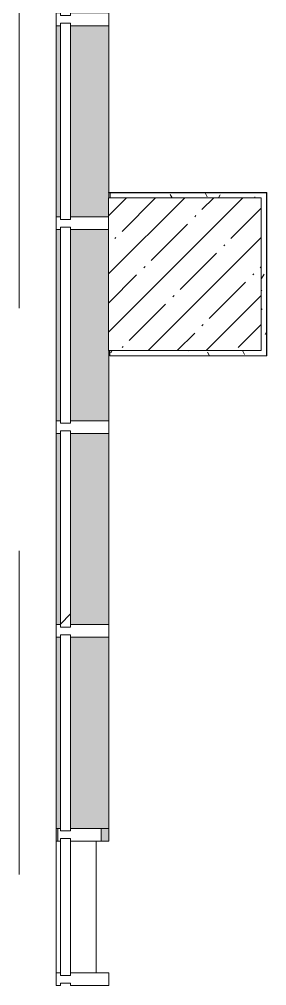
# Model space of a CAD drawing. Header units: millimetres. Extents: x -625 to 415037, y -3642 to 102118.
# Drawn here: x 152482 to 153453, y 15357 to 19149 of the extents above; entities that cross this region are included whole.
import ezdxf

# ---------------------------------------------------------------- set-up
doc = ezdxf.new("R2010")
doc.units = ezdxf.units.MM
doc.linetypes.add('Осевая', pattern=[6350, 1270, -952.5, 3175, -952.5])
for name, color, linetype, lineweight in [('A-GLAZ-CURT', 7, 'Continuous', 9), ('A-GLAZ-CURT-1', 7, 'Continuous', 5), ('A-GLAZ-CURT-2', 7, 'Continuous', 20), ('A-GLAZ-CWMG', 7, 'Continuous', 9), ('A-GLAZ-CWMG-1', 7, 'Continuous', 20), ('I-WALL', 7, 'Continuous', 5), ('S-COLS', 7, 'Continuous', 9), ('S-COLS-1', 7, 'Continuous', 5), ('Оси-2', 7, 'Осевая', 9)]:
    doc.layers.add(name, color=color, linetype=linetype, lineweight=lineweight)
doc.layers.add('A-WALL-1', color=9, linetype='Continuous', lineweight=5, true_color=0x808080)
doc.layers.add('A-WALL-FNSH-1', color=9, linetype='Continuous', lineweight=5, true_color=0x808080)
pattern_1 = [(0, (148772.123, -0.94), (243.84, 60.96), [20.117, -162.763, 20.117, -162.763, -975.36]), (0, (148772.123, -0.94), (243.84, 60.96), [-365.76, 20.117, -345.643, 20.117, -162.763, -426.72]), (0, (148772.123, -0.94), (243.84, 60.96), [-914.4, 20.117, -101.803, 20.117, -284.683]), (120, (148863.563, 29.54), (-174.7129, 180.69163), [20.117, -162.763, 20.117, -162.763, -975.36]), (120, (148863.563, 29.54), (-174.7129, 180.69163), [-365.76, 20.117, -345.643, 20.117, -162.763, -426.72]), (120, (148863.563, 29.54), (-174.7129, 180.69163), [-914.4, 20.117, -101.803, 20.117, -284.683]), (240, (148894.043, 151.46), (-69.1271, -241.65163), [20.117, -162.763, 20.117, -162.763, -975.36]), (240, (148894.043, 151.46), (-69.1271, -241.65163), [-365.76, 20.117, -345.643, 20.117, -162.763, -426.72]), (240, (148894.043, 151.46), (-69.1271, -241.65163), [-914.4, 20.117, -101.803, 20.117, -284.683])]

# ---------------------------------------------------------------- blocks, each defined once
blk = doc.blocks.new('Системная панель - Стекло - 40мм-23190197-Объем проектирования 2 этажа')
at = {"layer": 'A-GLAZ-CURT-2'}
for p, q in [((268.5, 40), (-268.5, 40)), ((-268.5, 40), (-268.5, 0)), ((268.5, 0), (268.5, 40)), ((-268.5, 0), (268.5, 0))]:
    blk.add_line(p, q, dxfattribs=at)
blk = doc.blocks.new('Прямоугольный импост - Импост структурный с накладкой - 190мм-22858300-Объем проектирования 2 этажа')
at = {"layer": 'A-GLAZ-CWMG-1'}
for p, q in [((-50, 0), (-50, 17)), ((-50, 17), (0, 17)), ((-40, 0), (-50, 0)), ((-40, -40), (-40, 0)), ((0, 0), (-10, 0)), ((-10, 0), (-10, -40)), ((0, 17), (0, 0)), ((-50, -190), (-50, -40)), ((-50, -40), (-40, -40)), ((-10, -40), (0, -40)), ((0, -40), (0, -190)), ((0, -190), (-50, -190))]:
    blk.add_line(p, q, dxfattribs=at)
blk = doc.blocks.new('Прямоугольный импост - Импост структурный с накладкой - 160мм-23190189-Объем проектирования 2 этажа')
at = {"layer": 'A-GLAZ-CWMG'}
for p, q in [((3854.1, 15925.1), (3861.1, 15925.1)), ((3854.1, 15925.1), (3854.1, 15408.1)), ((4011.1, 15925.1), (4011.1, 15408.1))]:
    blk.add_line(p, q, dxfattribs=at)
blk = doc.blocks.new('Системная панель - Стекло - 40мм-V376-Объем проектирования 2 этажа')
at = {"layer": 'A-GLAZ-CURT-1'}
h = blk.add_hatch(dxfattribs=at)
h.set_pattern_fill('FP_203', color=256, style=0, pattern_type=2)
h.set_pattern_definition([(135, (16150.1, -4071.1), (-565.685, -565.685), [400, -1200]), (135, (16350.1, -4471.1), (-565.685, -565.685), [1200, -400]), (135, (16550.1, -3671.1), (-565.685, -565.685), [400, -1200])])
h.paths.add_polyline_path([(385, 40), (-385, 40), (-385, 0), (385, 0)])
at = {"layer": 'A-GLAZ-CURT-2'}
for p, q in [((385, 40), (-385, 40)), ((-385, 40), (-385, 0)), ((385, 0), (385, 40)), ((-385, 0), (385, 0))]:
    blk.add_line(p, q, dxfattribs=at)
blk = doc.blocks.new('Прямоугольный импост - Импост структурный с накладкой - 190мм-23186008-Объем проектирования 2 этажа')
at = {"layer": 'A-GLAZ-CWMG'}
for points in [[(3871.1, 19975.1), (3871.1, 20725.1), (3854.1, 20725.1), (3854.1, 19975.1), (3861.1, 19975.1)], [(3911.1, 19975.1), (4061.1, 19975.1), (4061.1, 20725.1), (3911.1, 20725.1), (3911.1, 20080)]]:
    blk.add_hatch(color=256, dxfattribs=at).paths.add_polyline_path(points)
for p, q in [((3854.1, 20725.1), (3854.1, 19975.1)), ((4061.1, 20725.1), (4061.1, 19975.1)), ((3861.1, 19975.1), (3854.1, 19975.1)), ((4061.1, 19975.1), (4031.1, 19975.1))]:
    blk.add_line(p, q, dxfattribs=at)
blk = doc.blocks.new('Прямоугольный импост - Импост структурный с накладкой - 190мм-22856798-Объем проектирования 2 этажа')
at = {"layer": 'A-GLAZ-CWMG-1'}
for p, q in [((-25, 0), (-25, 17)), ((-25, 17), (25, 17)), ((-15, 0), (-25, 0)), ((-15, -40), (-15, 0)), ((25, 0), (15, 0)), ((15, 0), (15, -40)), ((25, 17), (25, 0)), ((-25, -190), (-25, -40)), ((-25, -40), (-15, -40)), ((15, -40), (25, -40)), ((25, -40), (25, -190)), ((25, -190), (-25, -190))]:
    blk.add_line(p, q, dxfattribs=at)
blk = doc.blocks.new('BSC_Колонна _Прямоугольная - 600х600-17858062-Объем проектирования 2 этажа')
at = {"layer": 'S-COLS-1'}
h = blk.add_hatch(dxfattribs=at)
h.set_pattern_fill('FP_153', color=256, style=0, pattern_type=2)
h.set_pattern_definition([(45, (-4360, -18150), (-114.0493, 114.0493), []), (45, (-4245.95, -18150), (-114.0493, 114.0493), [201.612, -40.322, 6.706, -33.617])])
h.paths.add_polyline_path([(300, -300), (300, 300), (-300, 300), (-300, -300)])
for p, q in [((300, 300), (-300, 300)), ((-300, 300), (-300, -300)), ((300, -300), (300, 300)), ((-300, -300), (300, -300))]:
    blk.add_line(p, q, dxfattribs=at)
blk = doc.blocks.new('Прямоугольный импост - Импост структурный с накладкой - 170мм-23998904-Объем проектирования 2 этажа')
at = {"layer": 'A-GLAZ-CWMG-1'}
for p, q in [((-25, 0), (-25, 10)), ((-25, 10), (25, 10)), ((-15, 0), (-25, 0)), ((-15, -40), (-15, 0)), ((25, 0), (15, 0)), ((15, 0), (15, -40)), ((25, 10), (25, 0)), ((-25, -160), (-25, -40)), ((-25, -40), (-15, -40)), ((15, -40), (25, -40)), ((25, -40), (25, -160)), ((25, -160), (-25, -160))]:
    blk.add_line(p, q, dxfattribs=at)
blk = doc.blocks.new('Системная панель - Стекло - 40мм-23933787-Объем проектирования 2 этажа')
at = {"layer": 'A-GLAZ-CURT-2'}
for p, q in [((385, 40), (-385, 40)), ((-385, 40), (-385, 0)), ((385, 0), (385, 40)), ((-385, 0), (385, 0))]:
    blk.add_line(p, q, dxfattribs=at)
blk = doc.blocks.new('Прямоугольный импост - Импост структурный с накладкой - 190мм-23933782-Объем проектирования 2 этажа')
at = {"layer": 'A-GLAZ-CWMG'}
for points in [[(3854.1, 17750.1), (3871.1, 17750.1), (3871.1, 18325.1), (3854.1, 18325.1)], [(3911.1, 17750.1), (4061.1, 17750.1), (4060, 18325.1), (3911.1, 18325.1)]]:
    blk.add_hatch(color=256, dxfattribs=at).paths.add_polyline_path(points)
for p, q in [((3854.1, 18325.1), (3854.1, 17750.1)), ((4061.1, 17850), (4061.1, 17750.1))]:
    blk.add_line(p, q, dxfattribs=at)
blk = doc.blocks.new('Прямоугольный импост - Импост структурный с накладкой - 190мм-V429-Объем проектирования 2 этажа')
at = {"layer": 'A-GLAZ-CWMG-1'}
for p, q in [((-25, 0), (-25, 17)), ((-25, 17), (25, 17)), ((-15, 0), (-25, 0)), ((-15, -40), (-15, 0)), ((25, 0), (15, 0)), ((15, 0), (15, -40)), ((25, 17), (25, 0)), ((-25, -188.9), (-25, -40)), ((-25, -40), (-15, -40)), ((15, -40), (25, -40)), ((25, -40), (25, -188.9))]:
    blk.add_line(p, q, dxfattribs=at)
blk = doc.blocks.new('Прямоугольный импост - Импост структурный с накладкой - 190мм-23933784-Объем проектирования 2 этажа')
at = {"layer": 'A-GLAZ-CWMG'}
for points in [[(3871.1, 17575.1), (3871.1, 17750.1), (3854.1, 17750.1), (3854.1, 17575.1)], [(4061.1, 17575.1), (4060, 17750.1), (3911.1, 17750.1), (3911.1, 17575.1), (4060, 17575.1)]]:
    blk.add_hatch(color=256, dxfattribs=at).paths.add_polyline_path(points)
for p, q in [((3854.1, 17750.1), (3854.1, 17575.1)), ((4061.1, 17750.1), (4061.1, 17575.1))]:
    blk.add_line(p, q, dxfattribs=at)
blk = doc.blocks.new('Прямоугольный импост - Импост структурный с накладкой - 190мм-23933747-Объем проектирования 2 этажа')
at = {"layer": 'A-GLAZ-CWMG'}
for points in [[(3854.1, 18375.1), (3871.1, 18375.1), (3871.1, 18950.1), (3854.1, 18950.1)], [(4060, 18375.1), (4060, 18950.1), (3911.1, 18950.1), (3911.1, 18375.1)]]:
    blk.add_hatch(color=256, dxfattribs=at).paths.add_polyline_path(points)
for p, q in [((3854.1, 18950.1), (3854.1, 18375.1)), ((4061.1, 18950.1), (4061.1, 18450))]:
    blk.add_line(p, q, dxfattribs=at)
blk = doc.blocks.new('Системная панель - Стекло - 40мм-V443-Объем проектирования 2 этажа')
at = {"layer": 'A-GLAZ-CURT-1'}
h = blk.add_hatch(dxfattribs=at)
h.set_pattern_fill('FP_212', color=256, style=0, pattern_type=2)
h.set_pattern_definition([(135, (16950.1, -4071.1), (-565.685, -565.685), [400, -1200]), (135, (17150.1, -4471.1), (-565.685, -565.685), [1200, -400]), (135, (17350.1, -3671.1), (-565.685, -565.685), [400, -1200])])
h.paths.add_polyline_path([(385, 0), (385, 40), (-385, 40), (-385, 0), (375, 0)])
at = {"layer": 'A-GLAZ-CURT-2'}
for p, q in [((385, 40), (-385, 40)), ((-385, 40), (-385, 0)), ((385, 0), (385, 40)), ((-385, 0), (385, 0))]:
    blk.add_line(p, q, dxfattribs=at)
blk = doc.blocks.new('Прямоугольный импост - Импост структурный с накладкой - 190мм-V337-Объем проектирования 2 этажа')
at = {"layer": 'A-GLAZ-CWMG'}
for points in [[(3854.1, 24775.1), (3871.1, 24775.1), (3871.1, 25525.1), (3854.1, 25525.1), (3854.1, 25207.8)], [(4061.1, 24775.1), (4061.1, 25525.1), (3911.1, 25525.1), (3911.1, 24775.1)]]:
    blk.add_hatch(color=256, dxfattribs=at).paths.add_polyline_path(points)
for p, q in [((3854.1, 25525.1), (3854.1, 24775.1)), ((4061.1, 25525.1), (4061.1, 24775.1))]:
    blk.add_line(p, q, dxfattribs=at)
blk = doc.blocks.new('Системная панель - Стекло - 40мм-23933750-Объем проектирования 2 этажа')
at = {"layer": 'A-GLAZ-CURT-1'}
h = blk.add_hatch(dxfattribs=at)
h.set_pattern_fill('FP_213', color=256, style=0, pattern_type=2)
h.set_pattern_definition([(135, (18550.1, -4071.1), (-565.685, -565.685), [400, -1200]), (135, (18750.1, -4471.1), (-565.685, -565.685), [1200, -400]), (135, (18950.1, -3671.1), (-565.685, -565.685), [400, -1200])])
h.paths.add_polyline_path([(385, 40), (-385, 40), (-385, 0), (385, 0)])
at = {"layer": 'A-GLAZ-CURT-2'}
for p, q in [((385, 40), (-385, 40)), ((-385, 40), (-385, 0)), ((385, 0), (385, 40)), ((-385, 0), (385, 0))]:
    blk.add_line(p, q, dxfattribs=at)
blk = doc.blocks.new('Прямоугольный импост - Импост структурный с накладкой - 190мм-23933749-Объем проектирования 2 этажа')
at = {"layer": 'A-GLAZ-CWMG'}
for points in [[(3871.1, 18950.1), (3871.1, 19125.1), (3854.1, 19125.1), (3854.1, 18950.1)], [(4061.1, 18950.1), (4061.1, 19125.1), (3911.1, 19125.1), (3911.1, 18950.1), (4060, 18950.1)]]:
    blk.add_hatch(color=256, dxfattribs=at).paths.add_polyline_path(points)
for p, q in [((3854.1, 19125.1), (3854.1, 18950.1)), ((4061.1, 19125.1), (4061.1, 18950.1))]:
    blk.add_line(p, q, dxfattribs=at)
blk = doc.blocks.new('Прямоугольный импост - Импост структурный с накладкой - 190мм-23998909-Объем проектирования 2 этажа')
at = {"layer": 'A-GLAZ-CWMG'}
h = blk.add_hatch(color=256, dxfattribs=at)
h.paths.add_polyline_path([(25, 17), (25, 10), (-25, 10), (-25, 17), (15, 17)])
h.paths.add_polyline_path([(25, -160), (25, -190), (-25, -190), (-23, -160), (23, -160)])
for p, q in [((-25, 17), (25, 17)), ((25, -160), (25, -190)), ((25, -190), (-25, -190))]:
    blk.add_line(p, q, dxfattribs=at)

msp = doc.modelspace()

# ---------------------------------------------------------------- hatches: boundary and pattern name
at = {"layer": 'I-WALL'}
h = msp.add_hatch(dxfattribs=at)
h.set_pattern_fill('FP_191', color=256, style=0, pattern_type=2)
h.set_pattern_definition(pattern_1)
h.paths.add_polyline_path([(153432.1, 18449.1), (153432.1, 18468.3), (152838.3, 18469.4), (152838.2, 18449.4), (153010.3, 18449.1)])
h = msp.add_hatch(dxfattribs=at)
h.set_pattern_fill('FP_191', color=256, style=0, pattern_type=2)
h.set_pattern_definition(pattern_1)
h.paths.add_polyline_path([(153452.1, 17849.1), (153452.1, 18468.3), (153432.1, 18468.3), (153432.1, 17849.1)])
h = msp.add_hatch(dxfattribs=at)
h.set_pattern_fill('FP_191', color=256, style=0, pattern_type=2)
h.set_pattern_definition(pattern_1)
h.paths.add_polyline_path([(153432.1, 17829.1), (153452.1, 17829.1), (153452.1, 17849.1), (152836.9, 17849.1), (152836.9, 17829.1)])

# ---------------------------------------------------------------- linework, layer by layer
at = {"layer": 'A-WALL-1'}
for p, q in [((152838.3, 18469.4), (152838.2, 18449.4)), ((153452.1, 18468.3), (152838.3, 18469.4)), ((152838.2, 18449.4), (153010.3, 18449.1)), ((152836.9, 17849.1), (152836.9, 17829.1)), ((152836.9, 17829.1), (153452.1, 17829.1))]:
    msp.add_line(p, q, dxfattribs=at)
at = {"layer": 'A-WALL-FNSH-1'}
for p, q in [((153453.1, 18469.3), (152832.1, 18469.3)), ((152832.1, 18469.3), (152832.1, 18468.3)), ((152832.1, 18468.3), (153452.1, 18468.3)), ((153452.1, 18468.3), (153452.1, 17829.1)), ((153453.1, 17828.1), (153453.1, 18469.3)), ((152836.9, 17829.1), (152836.9, 17828.1)), ((152836.9, 17828.1), (153453.1, 17828.1))]:
    msp.add_line(p, q, dxfattribs=at)
at = {"layer": 'Оси-2'}
for p, q in [((152482.1, 3093.7), (152482.1, 22398.1)), ((152482.1, 3092.8), (152482.1, 22397.1))]:
    msp.add_line(p, q, dxfattribs=at)

# ---------------------------------------------------------------- block references
at = {"layer": 'A-GLAZ-CURT', "rotation": 269.9999999999999}
for name, p in [('Системная панель - Стекло - 40мм-23933750-Объем проектирования 2 этажа', (152643.2, 18749.2)), ('Системная панель - Стекло - 40мм-23933787-Объем проектирования 2 этажа', (152643.2, 17949.2)), ('Системная панель - Стекло - 40мм-V443-Объем проектирования 2 этажа', (152643.2, 17149.2)), ('Системная панель - Стекло - 40мм-V376-Объем проектирования 2 этажа', (152643.2, 16349.2)), ('Системная панель - Стекло - 40мм-23190197-Объем проектирования 2 этажа', (152643.2, 15665.7))]:
    msp.add_blockref(name, p, dxfattribs=at)
at = {"layer": 'A-GLAZ-CWMG', "extrusion": (0, 0, -1), "rotation": 270.0000000000001}
for name, p in [('Прямоугольный импост - Импост структурный с накладкой - 190мм-22856798-Объем проектирования 2 этажа', (-152643.2, 19149.2)), ('Прямоугольный импост - Импост структурный с накладкой - 190мм-V429-Объем проектирования 2 этажа', (-152643.2, 18349.2)), ('Прямоугольный импост - Импост структурный с накладкой - 190мм-22856798-Объем проектирования 2 этажа', (-152643.2, 17549.2)), ('Прямоугольный импост - Импост структурный с накладкой - 190мм-22856798-Объем проектирования 2 этажа', (-152643.2, 16749.2)), ('Прямоугольный импост - Импост структурный с накладкой - 190мм-23998909-Объем проектирования 2 этажа', (-152643.2, 15949.2)), ('Прямоугольный импост - Импост структурный с накладкой - 170мм-23998904-Объем проектирования 2 этажа', (-152643.2, 15949.2)), ('Прямоугольный импост - Импост структурный с накладкой - 190мм-22858300-Объем проектирования 2 этажа', (-152643.2, 15357.2))]:
    msp.add_blockref(name, p, dxfattribs=at)
at = {"layer": 'A-GLAZ-CWMG'}
for name, p in [('Прямоугольный импост - Импост структурный с накладкой - 190мм-23933749-Объем проектирования 2 этажа', (148772.1, -0.9)), ('Прямоугольный импост - Импост структурный с накладкой - 190мм-23933747-Объем проектирования 2 этажа', (148772.1, -0.9)), ('Прямоугольный импост - Импост структурный с накладкой - 190мм-23933782-Объем проектирования 2 этажа', (148772.1, -0.9)), ('Прямоугольный импост - Импост структурный с накладкой - 190мм-23933784-Объем проектирования 2 этажа', (148772.1, -0.9)), ('Прямоугольный импост - Импост структурный с накладкой - 190мм-V337-Объем проектирования 2 этажа', (148772.1, -8000.9)), ('Прямоугольный импост - Импост структурный с накладкой - 190мм-23186008-Объем проектирования 2 этажа', (148772.1, -4000.9)), ('Прямоугольный импост - Импост структурный с накладкой - 160мм-23190189-Объем проектирования 2 этажа', (148772.1, -0.9))]:
    msp.add_blockref(name, p, dxfattribs=at)
at = {"layer": 'S-COLS'}
msp.add_blockref('BSC_Колонна _Прямоугольная - 600х600-17858062-Объем проектирования 2 этажа', (153132.1, 18149.1), dxfattribs=at)

doc.saveas('drawing.dxf')
